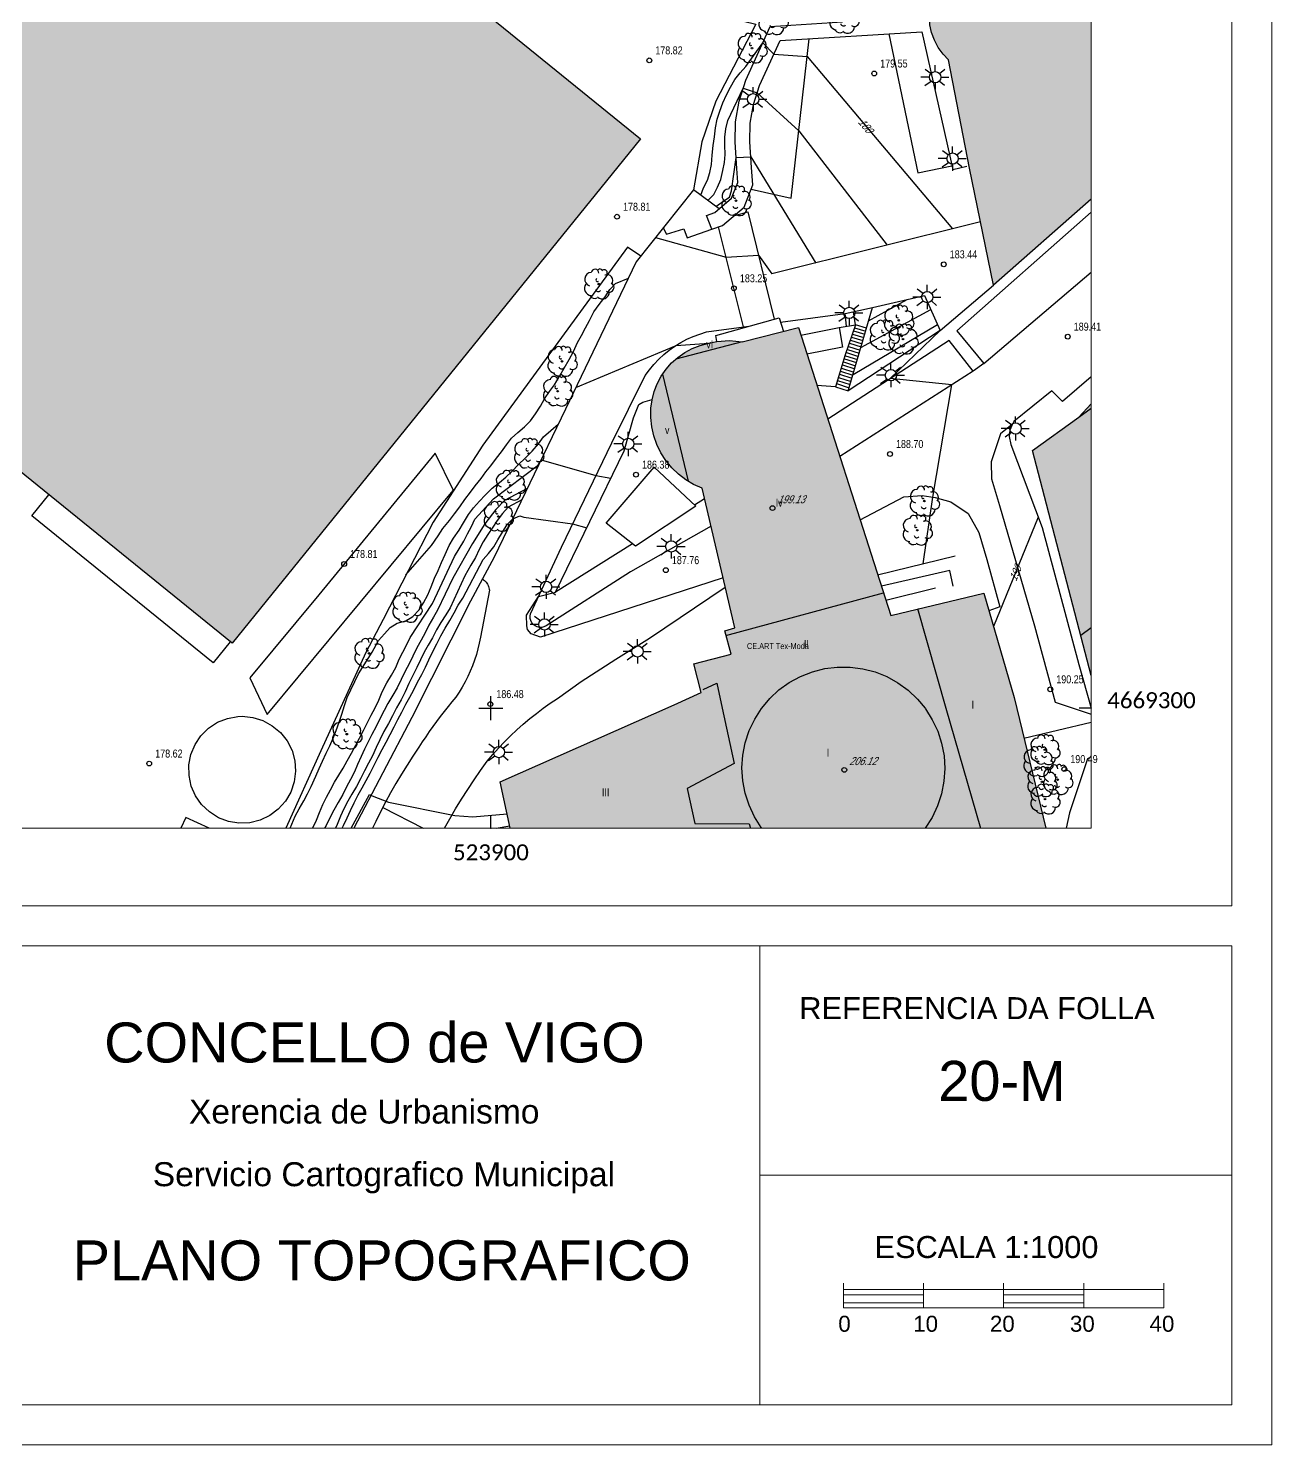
# Model space of a CAD drawing. Header units: metres. Extents: x 523239 to 523998, y 4669208 to 4669802.
# Drawn here: x 523842.2 to 523997.5, y 4669208 to 4669384.9 of the extents above; entities that cross this region are included whole.
import ezdxf
from ezdxf.enums import TextEntityAlignment as Align

# ---------------------------------------------------------------- set-up
doc = ezdxf.new("R2010")
doc.units = ezdxf.units.M
doc.header["$MEASUREMENT"] = 0
doc.header["$PDSIZE"] = -1
for name, color, linetype in [('031006 Cota terreno', 9, 'Continuous'), ('031007 Cota edificio', 7, 'Continuous'), ('032011 Curva cada 1 m', 40, 'Continuous'), ('032015 Curva cada 5 m', 34, 'Continuous'), ('033006 Texto cota terreno', 9, 'Continuous'), ('033007 Texto cota edificio', 9, 'Continuous'), ('033015 Texto curva maestra', 42, 'Continuous'), ('052004 Porche Tejavana', 7, 'Continuous'), ('052006 Division alturas', 9, 'Continuous'), ('052016 Cobertizo', 7, 'Continuous'), ('052027 Edificacion por pie_alero', 2, 'Continuous'), ('052028 Edificacion pie nuevo', 2, 'Continuous'), ('053006 Texto altura edificio', 7, 'Continuous'), ('053009 Texto altura edificio predominante', 7, 'Continuous'), ('053010 Texto edificio singular', 7, 'Continuous'), ('072004 Bordillo Acera', 1, 'Continuous'), ('072006 Muro contencion', 6, 'Continuous'), ('072013 Escaleras', 1, 'Continuous'), ('082001 Valla Alambrada', 7, 'ALAMBRADA'), ('082002 Muro Tapia', 6, 'Continuous'), ('101001 Arbol', 3, 'Continuous'), ('112006 Deposito', 7, 'Continuous'), ('141002 Farola pie', 7, 'Continuous'), ('192006 Paso cebra', 9, 'Continuous'), ('192009 Grandes aparcamientos', 9, 'Continuous'), ('990001 Sombreados', 7, 'Continuous'), ('992007 Cuadricula', 7, 'Continuous'), ('993007 Textos cuadricula', 7, 'Continuous')]:
    doc.layers.add(name, color=color, linetype=linetype)
doc.layers.add('992006 Lineas cajetin', color=7, linetype='Continuous', lineweight=0)
doc.layers.add('993006 Textos cajetin', color=7, linetype='Continuous', lineweight=0)
doc.styles.add('Legend', font='calibri.ttf')
doc.styles.get("Standard").update_dxf_attribs({"font": 'arial.ttf'})
doc.styles.add('Style-Arial', font='arial.ttf')
doc.linetypes.add('ALAMBRADA', pattern='A,3,[131,GEOGRAMA.SHX,S=0.5,R=0,X=0,Y=0],3', length=6)

# ---------------------------------------------------------------- blocks, each defined once
blk = doc.blocks.new('COTAP')
at = {"color": 0}
blk.add_circle((0, 0), 0.3, dxfattribs=at)
blk = doc.blocks.new('ARBOL')
at = {"color": 0}
blk.add_circle((0, 0), 0.0939, dxfattribs=at)
for centre, radius, start, end in [((-0.45, 1.37), 0.48, 359.2878, 173.6078), ((0.16, 1.55), 0.336, 23.1565, 160.4665), ((0.7, 1.41), 0.384, 301.578, 139.328), ((-0.9, 0.61), 0.852, 92.28, 254.58), ((-0.15, 0.51), 0.192, 119.14, 310.56), ((1.05, 0.46), 0.708, 319.8556, 114.7656), ((1.31, -0.4), 0.612, 235.5275, 62.0275), ((-0.89, -0.54), 0.888, 142.64, 266.54), ((-0.48, -1.08), 0.72, 213.78, 295.32), ((-0.06, -0.61), 0.336, 189.64, 323.88), ((0.48, -1), 0.852, 224.67, 0.24)]:
    blk.add_arc(centre, radius, start, end, dxfattribs=at)
blk = doc.blocks.new('FAROLA')
at = {"color": 0}
for p, q in [((-0.71, 0), (-1.79, 0)), ((-1.26, 1.02), (-0.51, 0.49)), ((0, 0.71), (0, 1.51)), ((1.21, 0.98), (0.55, 0.45)), ((0.71, 0), (1.71, 0)), ((-1.3, -1.04), (-0.51, -0.48)), ((0, -0.71), (0, -1.51)), ((1.17, -1.04), (0.51, -0.49))]:
    blk.add_line(p, q, dxfattribs=at)
blk.add_circle((0, 0), 0.71, dxfattribs=at)

msp = doc.modelspace()

# ---------------------------------------------------------------- hatches: boundary and pattern name
at = {"layer": '990001 Sombreados', "true_color": 0xafafaf}
for points in [[(523820.77, 4669450.46), (523918.7, 4669371.15), (523867.66, 4669308.13), (523769.73, 4669387.44), (523773.43, 4669392.01), (523765.85, 4669398.15), (523810, 4669452.65), (523817.57, 4669446.51)], [(523975, 4669363.6), (523962.8, 4669352.87), (523959.81, 4669367.47), (523957.19, 4669380.98), (523956.49, 4669381.72), (523955.89, 4669382.54), (523955.41, 4669383.44), (523955.06, 4669384.4), (523954.85, 4669385.39), (523954.78, 4669386.41), (523954.84, 4669387.43), (523955.05, 4669388.42), (523955.39, 4669389.38), (523955.86, 4669390.28), (523956.46, 4669391.11), (523974.68, 4669404.17), (523975, 4669404.39)], [(523969.34, 4669285), (523902.42, 4669285), (523901.16, 4669290.82), (523922.88, 4669300.42), (523926.25, 4669301.97), (523925.34, 4669305.53), (523930, 4669306.75), (523929.21, 4669309.65), (523930.47, 4669310.05), (523926.39, 4669327.48), (523925.33, 4669327.95), (523924.34, 4669328.54), (523923.42, 4669329.24), (523922.59, 4669330.05), (523921.86, 4669330.94), (523921.23, 4669331.91), (523920.73, 4669332.95), (523920.34, 4669334.05), (523920.09, 4669335.17), (523919.97, 4669336.32), (523919.99, 4669337.48), (523920.13, 4669338.53), (523920.4, 4669339.55), (523920.78, 4669340.53), (523921.28, 4669341.47), (523921.88, 4669342.34), (523922.58, 4669343.13), (523923.37, 4669343.83), (523924.23, 4669344.44), (523925.16, 4669344.94), (523926.15, 4669345.33), (523927.24, 4669345.62), (523928.21, 4669345.83), (523929.81, 4669345.93), (523931.4, 4669345.77), (523938.42, 4669347.56), (523949.95, 4669311.58), (523961.59, 4669314.39), (523965.38, 4669301.33)], [(523975, 4669304.09), (523975, 4669338.04), (523973.45, 4669336.38), (523967.65, 4669332.18)]]:
    msp.add_hatch(color=253, dxfattribs=at).paths.add_polyline_path(points, flags=0)

# ---------------------------------------------------------------- linework, layer by layer
at = {"layer": '032011 Curva cada 1 m'}
for points, elevation in [([(523927.11, 4669363.43), (523927.84, 4669364.19), (523928.32, 4669365.1), (523928.71, 4669366.05), (523928.98, 4669367.17), (523929.2, 4669368.16), (523929.25, 4669369.17), (523929.21, 4669370.32), (523929.22, 4669371.32), (523929.36, 4669372.36), (523929.61, 4669373.41), (523931.52, 4669377.47), (523933.28, 4669376.89), (523938.47, 4669372.14), (523949.5, 4669357.86)], 181), ([(523928.11, 4669362.69), (523929.09, 4669363.37), (523929.79, 4669363.86), (523930.06, 4669364.62), (523930.63, 4669368.8), (523932.48, 4669368.88), (523940.59, 4669355.62)], 182), ([(523920.58, 4669358.81), (523929.39, 4669356.33), (523933.44, 4669356.58), (523935.1, 4669354.25)], 183), ([(523889.39, 4669316.66), (523892.57, 4669320.32), (523893.39, 4669321.55), (523894.01, 4669322.47), (523894.81, 4669323.46), (523895.44, 4669324.29), (523896.13, 4669325.17), (523896.75, 4669326.09), (523897.43, 4669326.99), (523898.05, 4669327.8), (523898.78, 4669328.71), (523899.37, 4669329.52), (523900.01, 4669330.3), (523900.69, 4669331.24), (523901.34, 4669332.04), (523901.94, 4669332.91), (523902.58, 4669333.74), (523903.38, 4669334.44), (523904.19, 4669335.16), (523904.93, 4669335.89), (523905.57, 4669336.76), (523906.18, 4669337.72), (523906.71, 4669338.64), (523907.31, 4669339.55), (523907.94, 4669340.4), (523908.53, 4669341.4), (523909.17, 4669342.47), (523909.76, 4669343.56), (523910.31, 4669344.58), (523910.82, 4669345.68), (523911.33, 4669346.57), (523911.83, 4669347.51), (523912.31, 4669348.45), (523912.87, 4669349.51), (523913.54, 4669350.43), (523914.28, 4669351.39), (523914.87, 4669352.3), (523915.55, 4669353.05), (523917.17, 4669353.72)], 181), ([(523947.19, 4669348.38), (523951.99, 4669351.05)], 186), ([(523946.22, 4669345.05), (523954.96, 4669349.8)], 187), ([(523945.25, 4669341.7), (523955.79, 4669347.94)], 188), ([(523953.99, 4669318.05), (523955.22, 4669326.37), (523957.57, 4669340.39), (523949.88, 4669341.18), (523956.13, 4669347.18)], 189), ([(523910.62, 4669340.08), (523923.13, 4669345.32), (523927.24, 4669345.62)], 184), ([(523874.91, 4669285), (523875.12, 4669285.52), (523875.56, 4669286.51), (523876.06, 4669287.44), (523876.62, 4669288.42), (523877.09, 4669289.31), (523877.56, 4669290.23), (523878.12, 4669291.52), (523878.55, 4669292.46), (523878.95, 4669293.4), (523879.41, 4669294.38), (523879.86, 4669295.31), (523880.29, 4669296.28), (523880.65, 4669297.24), (523881.05, 4669298.26), (523881.38, 4669299.24), (523881.71, 4669300.35), (523882.04, 4669301.34), (523883.45, 4669304.28), (523885.18, 4669307.02), (523885.95, 4669308.46), (523886.7, 4669309.31), (523887.43, 4669310.1), (523888.3, 4669310.64), (523889.36, 4669310.94), (523890.26, 4669311.45), (523891.02, 4669312.31), (523891.59, 4669313.17), (523892.11, 4669314.16), (523892.55, 4669315.18), (523892.95, 4669316.25), (523893.41, 4669317.19), (523893.83, 4669318.19), (523894.28, 4669319.21), (523894.8, 4669320.33), (523895.33, 4669321.25), (523896.04, 4669322.23), (523896.58, 4669323.18), (523897.21, 4669324.21), (523897.82, 4669325.02), (523898.57, 4669325.88), (523899.28, 4669326.63), (523900.14, 4669327.49), (523901.06, 4669328.22), (523901.85, 4669328.87), (523902.62, 4669329.59), (523903.43, 4669330.43), (523904.29, 4669331.24), (523905.15, 4669332.11), (523905.95, 4669333.05), (523906.57, 4669333.89), (523908.41, 4669335.47)], 182), ([(523877.73, 4669285), (523877.77, 4669285.07), (523878.19, 4669286), (523878.6, 4669286.96), (523879.02, 4669287.97), (523879.45, 4669288.88), (523879.96, 4669289.79), (523880.46, 4669290.75), (523880.99, 4669291.66), (523881.53, 4669292.5), (523882.04, 4669293.43), (523882.59, 4669294.37), (523883.13, 4669295.37), (523883.59, 4669296.28), (523884.09, 4669297.23), (523884.53, 4669298.13), (523885.03, 4669299.14), (523885.54, 4669300.06), (523885.98, 4669301.01), (523886.41, 4669302.05), (523886.98, 4669303.16), (523887.58, 4669304.13), (523888.1, 4669305.07), (523888.55, 4669306.11), (523888.99, 4669307.01), (523889.44, 4669307.9), (523889.93, 4669308.83), (523892.72, 4669313.08), (523895.47, 4669318.95), (523896.63, 4669320.88), (523897.07, 4669321.8), (523897.56, 4669322.72), (523898.01, 4669323.63), (523900.31, 4669326.17), (523905.96, 4669330.39)], 183), ([(523904.54, 4669327.45), (523901.7, 4669325.95), (523900.63, 4669324.81), (523899.25, 4669323.02), (523897.72, 4669320.59), (523895.26, 4669316.26), (523893.31, 4669312.24), (523892.82, 4669311.37), (523892.26, 4669310.39), (523891.79, 4669309.44), (523891.28, 4669308.49), (523890.74, 4669307.55), (523890.24, 4669306.52), (523889.78, 4669305.54), (523889.3, 4669304.65), (523888.8, 4669303.58), (523888.29, 4669302.56), (523887.73, 4669301.63), (523887.13, 4669300.61), (523886.66, 4669299.72), (523886.18, 4669298.76), (523885.67, 4669297.71), (523885.14, 4669296.73), (523884.66, 4669295.81), (523884.21, 4669294.87), (523883.78, 4669293.97), (523883.35, 4669292.97), (523882.96, 4669292.05), (523882.45, 4669291.1), (523881.95, 4669290.17), (523881.48, 4669289.24), (523880.93, 4669288.23), (523880.37, 4669287.25), (523879.87, 4669286.29), (523879.4, 4669285.34), (523879.22, 4669285)], 184), ([(523881.4, 4669285), (523881.59, 4669285.37), (523882.03, 4669286.31), (523882.47, 4669287.24), (523882.91, 4669288.17), (523883.4, 4669289.18), (523883.91, 4669290.06), (523884.41, 4669290.96), (523884.91, 4669291.91), (523885.39, 4669292.82), (523885.92, 4669293.88), (523886.4, 4669294.84), (523886.9, 4669295.76), (523887.42, 4669296.7), (523887.9, 4669297.67), (523888.38, 4669298.58), (523888.85, 4669299.51), (523889.37, 4669300.5), (523889.88, 4669301.4), (523890.36, 4669302.29), (523890.84, 4669303.24), (523891.35, 4669304.2), (523891.81, 4669305.13), (523892.24, 4669306.06), (523892.75, 4669307.08), (523893.23, 4669308.06), (523893.75, 4669309.05), (523894.3, 4669310.01), (523894.87, 4669310.97), (523895.4, 4669311.92), (523895.9, 4669312.86), (523896.51, 4669313.74), (523899.05, 4669318.57), (523899.71, 4669319.33), (523900.37, 4669320.16), (523900.88, 4669321.04), (523901.44, 4669322.01), (523902.02, 4669322.94), (523902.74, 4669323.68), (523903.6, 4669324.04), (523904.1, 4669323.88), (523910.2, 4669323.04), (523911.97, 4669322.53)], 186), ([(523929.01, 4669316.3), (523906.2, 4669308.87), (523905.02, 4669309.3), (523904.57, 4669309.82), (523904.48, 4669310.29), (523904.46, 4669311.61), (523905.95, 4669313.95), (523908.06, 4669314.49)], 187), ([(523882.55, 4669285), (523884.84, 4669289.22), (523885.17, 4669289.07), (523887.19, 4669288.27), (523895.48, 4669286.6), (523897.76, 4669286.43), (523902.03, 4669286.83)], 187)]:
    msp.add_lwpolyline(points, dxfattribs=dict(at, elevation=elevation))
at = {"layer": '032015 Curva cada 5 m'}
for points, elevation in [([(523926.21, 4669364.09), (523926.56, 4669365.03), (523927.04, 4669365.95), (523927.34, 4669366.94), (523927.54, 4669367.93), (523927.63, 4669369.09), (523927.76, 4669370.29), (523927.93, 4669371.39), (523928.04, 4669372.5), (523928.26, 4669373.57), (523928.59, 4669374.59), (523928.99, 4669375.61), (523929.43, 4669376.63), (523929.93, 4669377.59), (523930.49, 4669378.55), (523931.16, 4669379.36), (523931.86, 4669380.16), (523933.96, 4669383.13), (523935.34, 4669381.69), (523939.51, 4669381.41), (523957.68, 4669359.9)], 180), ([(523906.27, 4669331.03), (523913.11, 4669329.07), (523914.99, 4669328.74)], 185), ([(523903.87, 4669326.05), (523902.17, 4669325.11), (523901.43, 4669324.33), (523900.78, 4669323.47), (523900.23, 4669322.63), (523899.62, 4669321.72), (523899.05, 4669320.79), (523898.55, 4669319.85), (523898.06, 4669318.82), (523897.49, 4669317.86), (523896.76, 4669316.55), (523894.89, 4669312.56), (523894.36, 4669311.67), (523893.76, 4669310.73), (523893.22, 4669309.78), (523892.69, 4669308.8), (523892.18, 4669307.9), (523891.65, 4669306.99), (523891.19, 4669306.06), (523890.75, 4669305.1), (523890.26, 4669304.1), (523889.76, 4669303.11), (523889.28, 4669302.06), (523888.77, 4669301.07), (523888.22, 4669300.07), (523887.72, 4669299.04), (523887.2, 4669298.09), (523886.62, 4669297.11), (523886.11, 4669296.07), (523885.67, 4669295.1), (523885.19, 4669294.07), (523884.71, 4669293.14), (523884.2, 4669292.19), (523883.69, 4669291.18), (523883.2, 4669290.24), (523882.64, 4669289.26), (523882.11, 4669288.38), (523881.62, 4669287.43), (523881.22, 4669286.5), (523880.79, 4669285.48), (523880.57, 4669285)], 185), ([(523968.38, 4669323.86), (523962.8, 4669310.2)], 190)]:
    msp.add_lwpolyline(points, dxfattribs=dict(at, elevation=elevation))
at = {"layer": '052004 Porche Tejavana', "flags": 128}
for points in [[(523925.59, 4669325.24), (523918.06, 4669320.24), (523914.39, 4669323.11), (523920.41, 4669330.1), (523925.59, 4669325.24)], [(523867.43, 4669308.31), (523865.3, 4669305.68), (523842.64, 4669324.04), (523844.77, 4669326.67)]]:
    msp.add_lwpolyline(points, dxfattribs=at)
at = {"layer": '052006 Division alturas', "flags": 128}
for points in [[(523931.4, 4669345.77), (523923.12, 4669343.6)], [(523921.45, 4669341.72), (523924.66, 4669328.35)], [(523973.45, 4669336.38), (523975, 4669337.5)], [(523929.36, 4669309.09), (523949.04, 4669314.43)], [(523953.28, 4669312.44), (523956.85, 4669300)], [(523975, 4669310.04), (523973.69, 4669309.09)], [(523933.83, 4669300), (523934.83, 4669301.2), (523935.99, 4669302.29), (523937.28, 4669303.22), (523938.68, 4669303.98), (523940.16, 4669304.56), (523941.7, 4669304.95), (523943.28, 4669305.15), (523944.87, 4669305.14), (523946.45, 4669304.94), (523947.99, 4669304.54), (523949.46, 4669303.95), (523950.85, 4669303.18), (523952.14, 4669302.24), (523953.29, 4669301.15), (523954.24, 4669300)], [(523926.52, 4669302.35), (523928.21, 4669303.13), (523928.89, 4669300)], [(523928.89, 4669300), (523930.4, 4669293.09), (523924.53, 4669289.96), (523925.47, 4669285.59), (523932.27, 4669285.55), (523932.43, 4669285)], [(523933.84, 4669285), (523933.77, 4669285.09), (523932.92, 4669286.43), (523932.25, 4669287.88), (523931.76, 4669289.39), (523931.47, 4669290.95), (523931.37, 4669292.54), (523931.48, 4669294.13), (523931.78, 4669295.69), (523932.27, 4669297.2), (523932.96, 4669298.64), (523933.81, 4669299.98), (523933.83, 4669300)], [(523954.24, 4669300), (523954.31, 4669299.92), (523955.15, 4669298.57), (523955.83, 4669297.13), (523956.31, 4669295.62), (523956.61, 4669294.05), (523956.7, 4669292.47), (523956.6, 4669290.88), (523956.3, 4669289.32), (523955.8, 4669287.81), (523955.12, 4669286.37), (523954.26, 4669285.03), (523954.24, 4669285)], [(523956.85, 4669300), (523961.17, 4669285)]]:
    msp.add_lwpolyline(points, dxfattribs=at)
at = {"layer": '052016 Cobertizo', "flags": 128}
for points in [[(523938.73, 4669346.61), (523943.52, 4669347.56), (523943.91, 4669345.11), (523939.49, 4669344.23)], [(523864.78, 4669285), (523861.89, 4669286.35), (523861.26, 4669285)]]:
    msp.add_lwpolyline(points, dxfattribs=at)
at = {"layer": '052027 Edificacion por pie_alero', "flags": 128}
msp.add_lwpolyline([(523820.77, 4669450.46), (523918.7, 4669371.15), (523867.66, 4669308.13), (523769.73, 4669387.44), (523773.43, 4669392.01), (523765.85, 4669398.15), (523810, 4669452.65), (523817.57, 4669446.51), (523820.77, 4669450.46)], dxfattribs=at)
at = {"layer": '052028 Edificacion pie nuevo', "flags": 128}
for points in [[(523975, 4669363.6), (523962.8, 4669352.87), (523959.81, 4669367.47), (523957.19, 4669380.98), (523956.49, 4669381.72), (523955.89, 4669382.54), (523955.41, 4669383.44), (523955.06, 4669384.4), (523954.85, 4669385.39), (523954.78, 4669386.41), (523954.84, 4669387.43), (523955.05, 4669388.42), (523955.39, 4669389.38), (523955.86, 4669390.28), (523956.46, 4669391.11), (523974.68, 4669404.17)], [(523902.42, 4669285), (523901.16, 4669290.82), (523922.88, 4669300.42), (523926.25, 4669301.97), (523925.34, 4669305.53), (523930, 4669306.75), (523929.21, 4669309.65), (523930.47, 4669310.05), (523926.39, 4669327.48), (523925.33, 4669327.95), (523924.34, 4669328.54), (523923.42, 4669329.24), (523922.59, 4669330.05), (523921.86, 4669330.94), (523921.23, 4669331.91), (523920.73, 4669332.95), (523920.34, 4669334.05), (523920.09, 4669335.17), (523919.97, 4669336.32), (523919.99, 4669337.48), (523920.13, 4669338.53), (523920.4, 4669339.55), (523920.78, 4669340.53), (523921.28, 4669341.47), (523921.88, 4669342.34), (523922.58, 4669343.13), (523923.37, 4669343.83), (523924.23, 4669344.44), (523925.16, 4669344.94), (523926.15, 4669345.33), (523927.24, 4669345.62), (523928.21, 4669345.83), (523929.81, 4669345.93), (523931.4, 4669345.77), (523938.42, 4669347.56), (523949.95, 4669311.58), (523961.59, 4669314.39), (523965.38, 4669301.33), (523969.34, 4669285)], [(523975, 4669304.09), (523967.65, 4669332.18), (523973.45, 4669336.38), (523975, 4669338.04)]]:
    msp.add_lwpolyline(points, dxfattribs=at)
at = {"layer": '072004 Bordillo Acera', "flags": 128}
for points in [[(523927.61, 4669359.84), (523926.95, 4669361.57), (523927.99, 4669361.94), (523930.07, 4669363.71), (523930.84, 4669365.69), (523930.72, 4669367.43), (523930.51, 4669370.71), (523930.55, 4669373.25), (523931, 4669375.85), (523931.84, 4669378.47), (523934.9, 4669385.18), (523943.94, 4669385.75)], [(523927.61, 4669359.84), (523928.93, 4669360.31), (523931.63, 4669362.6), (523932.71, 4669365.4), (523932.57, 4669367.55), (523932.36, 4669370.75), (523932.4, 4669373.08), (523932.8, 4669375.41), (523933.57, 4669377.8), (523936.12, 4669383.4), (523953.83, 4669384.5), (523957.71, 4669367.29), (523959.48, 4669367.72)], [(523975, 4669361.96), (523958.23, 4669347.14), (523961.57, 4669343.07), (523960.25, 4669342.1), (523957.25, 4669345.94), (523942.08, 4669336.13)], [(523921.52, 4669360), (523921.94, 4669359.23), (523924.11, 4669359.88), (523924.54, 4669358.75), (523927.61, 4669359.84)], [(523936.19, 4669348.24), (523944.25, 4669349.3)], [(523927.5, 4669322.73), (523917.43, 4669317.03), (523906.89, 4669310.3), (523906.63, 4669310.17), (523906.35, 4669310.1), (523906.06, 4669310.1), (523905.78, 4669310.16), (523905.51, 4669310.28), (523905.28, 4669310.46), (523905.1, 4669310.69), (523904.97, 4669310.95), (523904.9, 4669311.23), (523904.9, 4669311.52), (523904.96, 4669311.81), (523908.8, 4669320.14), (523915.09, 4669333.17), (523919.29, 4669341.58), (523919.8, 4669342.28), (523920.36, 4669342.95), (523920.96, 4669343.59), (523921.59, 4669344.18), (523922.27, 4669344.73), (523922.98, 4669345.23), (523923.72, 4669345.69), (523924.48, 4669346.09), (523925.28, 4669346.45), (523926.09, 4669346.75), (523926.92, 4669347.01), (523932.24, 4669347.72)], [(523975, 4669341.41), (523971.41, 4669338.3), (523970.08, 4669339.66), (523965.35, 4669335.81), (523965.07, 4669335.32), (523964.85, 4669334.74), (523964.74, 4669333.96), (523964.96, 4669332.94), (523968.86, 4669322.59), (523973.47, 4669305.45), (523975, 4669300.02)], [(523946.12, 4669323.54), (523951.58, 4669326.4), (523953.86, 4669326.59), (523955.49, 4669326.32), (523957.45, 4669325.79), (523959.61, 4669324.31), (523960.96, 4669321.96), (523961.97, 4669318.6), (523963.57, 4669312.65), (523962.23, 4669312.18)], [(523898.94, 4669316.15), (523899.07, 4669316.06), (523899.19, 4669315.96), (523899.31, 4669315.85), (523899.41, 4669315.74), (523899.5, 4669315.61), (523899.59, 4669315.48), (523899.66, 4669315.34), (523899.71, 4669315.19), (523899.76, 4669315.04), (523899.79, 4669314.89), (523899.81, 4669314.73), (523898.7, 4669308.86), (523898.55, 4669308.13), (523898.38, 4669307.42), (523898.18, 4669306.7), (523897.95, 4669306), (523897.7, 4669305.31), (523897.42, 4669304.62), (523897.11, 4669303.95), (523896.78, 4669303.29), (523896.42, 4669302.65), (523896.04, 4669302.01), (523895.63, 4669301.4), (523895.13, 4669300.8), (523894.64, 4669300.2), (523894.15, 4669299.59), (523893.67, 4669298.97), (523893.21, 4669298.35), (523892.75, 4669297.72), (523892.29, 4669297.08), (523891.85, 4669296.44), (523891.42, 4669295.79), (523890.99, 4669295.14), (523890.25, 4669294.02), (523889.52, 4669292.89), (523888.82, 4669291.75), (523888.13, 4669290.59), (523887.47, 4669289.43), (523886.83, 4669288.25), (523886.21, 4669287.05), (523885.61, 4669285.85), (523885.21, 4669285)], [(523894.21, 4669285), (523894.87, 4669286.2), (523895.59, 4669287.43), (523896.34, 4669288.65), (523897.11, 4669289.86), (523897.9, 4669291.05), (523898.71, 4669292.23), (523899.55, 4669293.38), (523900.24, 4669294.21), (523900.95, 4669295.01), (523901.69, 4669295.79), (523902.45, 4669296.55), (523903.22, 4669297.29), (523904.03, 4669298), (523904.85, 4669298.7), (523905.68, 4669299.36), (523906.54, 4669300.01), (523907.42, 4669300.63), (523908.31, 4669301.22), (523911.28, 4669303.35), (523915.6, 4669306.15), (523919.8, 4669308.76), (523929.28, 4669315.11)]]:
    msp.add_lwpolyline(points, dxfattribs=at)
at = {"layer": '072006 Muro contencion', "flags": 128}
msp.add_lwpolyline([(523918.72, 4669356.49), (523917.07, 4669357.59), (523898.97, 4669332.88), (523892.77, 4669323.24), (523886.52, 4669311.08), (523884.38, 4669306.96), (523878.73, 4669294.7), (523874.36, 4669285)], dxfattribs=at)
at = {"layer": '072013 Escaleras', "flags": 128}
for points in [[(523928.21, 4669345.83), (523928.11, 4669346.57), (523936.03, 4669348.77), (523936.55, 4669347.08)], [(523944.41, 4669347.71), (523944.25, 4669349.3)], [(523946.94, 4669347.49), (523945.54, 4669347.91), (523945.31, 4669349.54)], [(523945.17, 4669346.75), (523946.6, 4669346.31)], [(523945.29, 4669347.14), (523946.71, 4669346.71)], [(523945.42, 4669347.52), (523946.83, 4669347.1)], [(523944.55, 4669344.81), (523946.02, 4669344.35)], [(523944.67, 4669345.2), (523946.14, 4669344.75)], [(523944.8, 4669345.59), (523946.25, 4669345.14)], [(523944.92, 4669345.98), (523946.37, 4669345.53)], [(523945.04, 4669346.36), (523946.48, 4669345.92)], [(523944.25, 4669344.15), (523943.06, 4669340.17), (523944.65, 4669339.65)], [(523944.05, 4669343.27), (523945.57, 4669342.79)], [(523944.18, 4669343.65), (523945.68, 4669343.18)], [(523944.3, 4669344.04), (523945.8, 4669343.57)], [(523944.42, 4669344.43), (523945.91, 4669343.96)], [(523943.43, 4669341.33), (523944.99, 4669340.83)], [(523943.56, 4669341.72), (523945.11, 4669341.22)], [(523943.68, 4669342.11), (523945.22, 4669341.61)], [(523943.8, 4669342.49), (523945.34, 4669342)], [(523943.93, 4669342.88), (523945.45, 4669342.39)], [(523943.18, 4669340.56), (523944.76, 4669340.04)], [(523943.31, 4669340.94), (523944.88, 4669340.43)], [(523900.65, 4669285), (523902.35, 4669285.32)]]:
    msp.add_lwpolyline(points, dxfattribs=at)
at = {"layer": '082001 Valla Alambrada', "flags": 128}
msp.add_lwpolyline([(523870.06, 4669426.5), (523874.75, 4669419.37), (523878.97, 4669414.51), (523885.06, 4669409.15), (523890.48, 4669404.55), (523896.97, 4669400.11), (523903.54, 4669396.05), (523909.57, 4669392.6), (523915.16, 4669390.07), (523922.3, 4669388.09), (523933.08, 4669385.46), (523928.09, 4669375.82), (523926.36, 4669370.75), (523925.31, 4669364.75), (523918.15, 4669355.77), (523909.32, 4669337.36), (523900.41, 4669318.87), (523898.94, 4669316.15), (523897.44, 4669313.37), (523890.1, 4669298.83), (523882.88, 4669285)], dxfattribs=at)
at = {"layer": '082002 Muro Tapia', "flags": 128}
for points in [[(523928.52, 4669362.39), (523925.31, 4669364.75)], [(523961.18, 4669360.78), (523935.1, 4669354.25)], [(523956.13, 4669347.18), (523962.8, 4669352.87)], [(523944.25, 4669349.3), (523947.69, 4669350.08)], [(523956.13, 4669347.18), (523944.65, 4669339.65), (523947.69, 4669350.08)], [(523947.69, 4669350.08), (523954.18, 4669351.54), (523956.13, 4669347.18)], [(523943.52, 4669347.56), (523945.54, 4669347.91), (523944.25, 4669344.15)], [(523943.06, 4669340.17), (523940.74, 4669340.32)], [(523917.69, 4669320.53), (523908.06, 4669314.49), (523916.65, 4669332.14), (523917.81, 4669336.27), (523918.49, 4669337.94), (523918.99, 4669338.22), (523920.14, 4669338.56)], [(523926.7, 4669326.17), (523925.45, 4669325.38)], [(523948.32, 4669316.67), (523958.01, 4669319.03)], [(523957.76, 4669315.25), (523957.34, 4669317.19), (523948.78, 4669315.23)], [(523949.34, 4669313.49), (523955.56, 4669315.04)], [(523966.6, 4669296.28), (523975, 4669298.24)], [(523975, 4669293.94), (523974.55, 4669293.67), (523972.27, 4669286.94), (523971.87, 4669285)]]:
    msp.add_lwpolyline(points, dxfattribs=at)
at = {"layer": '112006 Deposito', "flags": 128}
msp.add_lwpolyline([(523868.92, 4669298.99), (523870.25, 4669298.86), (523871.52, 4669298.46), (523872.69, 4669297.82), (523873.71, 4669296.97), (523874.54, 4669295.92), (523875.15, 4669294.73), (523875.5, 4669293.45), (523875.6, 4669292.12), (523875.42, 4669290.79), (523874.99, 4669289.53), (523874.32, 4669288.38), (523873.43, 4669287.39), (523872.36, 4669286.59), (523871.15, 4669286.02), (523869.86, 4669285.7), (523868.52, 4669285.65), (523867.21, 4669285.86), (523865.96, 4669286.33), (523864.83, 4669287.04), (523863.86, 4669287.96), (523863.1, 4669289.05), (523862.56, 4669290.27), (523862.29, 4669291.58), (523862.27, 4669292.91), (523862.52, 4669294.22), (523863.03, 4669295.46), (523863.77, 4669296.56), (523864.72, 4669297.5), (523865.83, 4669298.24), (523867.07, 4669298.73), (523868.39, 4669298.97), (523868.92, 4669298.99)], dxfattribs=at)
at = {"layer": '192006 Paso cebra', "flags": 128}
for points in [[(523930.34, 4669361.51), (523932.12, 4669362.03), (523935.39, 4669348.59)], [(523931.57, 4669347.63), (523928.44, 4669360.14)], [(523886.48, 4669287.58), (523891.52, 4669285)]]:
    msp.add_lwpolyline(points, dxfattribs=at)
at = {"layer": '192009 Grandes aparcamientos', "flags": 128}
for points in [[(523949.7, 4669384.24), (523953.32, 4669366.89), (523957.6, 4669367.77)], [(523932.5, 4669364.85), (523937.53, 4669363.71), (523939.76, 4669383.63)], [(523961.57, 4669343.07), (523975, 4669354.49)], [(523960.25, 4669342.1), (523943.58, 4669331.45)], [(523965.17, 4669335.5), (523963.66, 4669334.28), (523962.5, 4669330.78), (523962.55, 4669328.67), (523963.55, 4669325.33), (523967.9, 4669310.29), (523970.48, 4669300.75), (523975, 4669299.28)], [(523895.31, 4669327.18), (523893.02, 4669331.87), (523878.49, 4669314.16), (523869.9, 4669303.81), (523872.06, 4669299.2), (523895.3, 4669327.2)]]:
    msp.add_lwpolyline(points, dxfattribs=at)
at = {"layer": '992006 Lineas cajetin'}
for p, q in [((523933.6, 4669270.32), (523933.6, 4669213)), ((523933.6, 4669241.66), (523992.55, 4669241.66)), ((523944.06, 4669227.38), (523944.06, 4669228.18)), ((523954.06, 4669227.38), (523954.06, 4669228.18)), ((523964.06, 4669227.38), (523964.06, 4669228.18)), ((523974.06, 4669227.38), (523974.06, 4669228.18)), ((523984.06, 4669227.38), (523984.06, 4669228.18)), ((523984.06, 4669227.38), (523944.06, 4669227.38)), ((523944.06, 4669225.08), (523944.06, 4669227.38)), ((523954.06, 4669225.08), (523954.06, 4669227.38)), ((523964.06, 4669225.08), (523964.06, 4669227.38)), ((523974.06, 4669225.08), (523974.06, 4669227.38)), ((523984.06, 4669225.08), (523984.06, 4669227.38)), ((523984.06, 4669225.08), (523984.06, 4669227.38)), ((523944.06, 4669225.08), (523984.06, 4669225.08))]:
    msp.add_line(p, q, dxfattribs=at)
for points in [[(523238.55, 4669802), (523997.55, 4669802), (523997.55, 4669208), (523238.55, 4669208)], [(523257.54, 4669797), (523992.55, 4669797), (523992.55, 4669275.32), (523257.54, 4669275.32)], [(523257.55, 4669270.32), (523992.55, 4669270.32), (523992.55, 4669213), (523257.55, 4669213)], [(523944.06, 4669226.73), (523954.06, 4669226.73), (523954.06, 4669225.73), (523944.06, 4669225.73)], [(523964.06, 4669226.73), (523974.06, 4669226.73), (523974.06, 4669225.73), (523964.06, 4669225.73)]]:
    msp.add_lwpolyline(points, close=True, dxfattribs=at)
for points in [[(523975, 4669785), (523975, 4669285)], [(523975, 4669285), (523275, 4669285)]]:
    msp.add_lwpolyline(points, dxfattribs=at)
at = {"layer": '992007 Cuadricula'}
for points in [[(523900, 4669298.5), (523900, 4669301.5)], [(523898.5, 4669300), (523901.5, 4669300)], [(523975, 4669300), (523973.5, 4669300)], [(523900, 4669285), (523900, 4669286.5)]]:
    msp.add_lwpolyline(points, dxfattribs=at)
at = {"layer": '993007 Textos cuadricula'}
msp.add_point((523900, 4669285), dxfattribs=at)

# ---------------------------------------------------------------- block references
at = {"layer": '031006 Cota terreno'}
for p in [(523919.79, 4669380.93, 178.82), (523947.89, 4669379.29, 179.55), (523915.76, 4669361.4, 178.81), (523956.58, 4669355.45, 183.44), (523930.36, 4669352.46, 183.25), (523972.07, 4669346.42, 189.41), (523949.86, 4669331.76, 188.7), (523918.13, 4669329.18, 186.38), (523881.66, 4669318.02, 178.81), (523921.86, 4669317.25, 187.76), (523969.89, 4669302.36, 190.24), (523899.93, 4669300.52, 186.47), (523857.31, 4669293.09, 178.62), (523971.64, 4669292.4, 190.48)]:
    msp.add_blockref('COTAP', p, dxfattribs=at)
at = {"layer": '031007 Cota edificio'}
for p in [(523935.18, 4669325, 199.13), (523944.15, 4669292.3, 206.12)]:
    msp.add_blockref('COTAP', p, dxfattribs=at)
at = {"layer": '101001 Arbol'}
for p in [(523935.26, 4669386), (523944.1, 4669386.18), (523932.63, 4669382.46), (523930.62, 4669363.4), (523913.46, 4669352.99), (523950.96, 4669348.46), (523949.14, 4669346.61), (523951.49, 4669346.11), (523908.89, 4669343.33), (523908.33, 4669339.6), (523904.72, 4669331.82), (523902.42, 4669327.86), (523954.16, 4669325.88), (523900.92, 4669323.96), (523953.27, 4669322.24), (523889.51, 4669312.59), (523884.76, 4669306.85), (523882, 4669296.76), (523968.36, 4669293.34), (523969.21, 4669294.81), (523968.84, 4669290.81), (523970.81, 4669291.08), (523969.22, 4669288.65)]:
    msp.add_blockref('ARBOL', p, dxfattribs=at)
at = {"layer": '141002 Farola pie', "rotation": 359.99}
for p in [(523955.51, 4669378.82), (523932.77, 4669376.07), (523957.68, 4669368.66), (523954.52, 4669351.37), (523944.77, 4669349.38), (523949.98, 4669341.6), (523917.16, 4669333.02), (523922.54, 4669320.22), (523906.89, 4669315.16), (523906.69, 4669310.47)]:
    msp.add_blockref('FAROLA', p, dxfattribs=at)
at = {"layer": '141002 Farola pie'}
for p in [(523965.55, 4669334.95), (523918.31, 4669307.1), (523901, 4669294.53)]:
    msp.add_blockref('FAROLA', p, dxfattribs=at)

# ---------------------------------------------------------------- texts
at = {"layer": '033006 Texto cota terreno', "width": 0.8}
for s, p in [('178.82', (523920.54, 4669381.68, 178.82)), ('179.55', (523948.64, 4669380.04, 179.55)), ('178.81', (523916.51, 4669362.15, 178.81)), ('183.44', (523957.33, 4669356.2, 183.44)), ('183.25', (523931.11, 4669353.21, 183.25)), ('189.41', (523972.82, 4669347.17, 189.41)), ('188.70', (523950.61, 4669332.51, 188.7)), ('186.38', (523918.88, 4669329.93, 186.38)), ('178.81', (523882.41, 4669318.77, 178.81)), ('187.76', (523922.61, 4669318, 187.76)), ('190.25', (523970.64, 4669303.11, 190.24)), ('186.48', (523900.68, 4669301.27, 186.47)), ('178.62', (523858.06, 4669293.84, 178.62)), ('190.49', (523972.39, 4669293.15, 190.48))]:
    msp.add_text(s, height=1, dxfattribs=at).set_placement(p)
at = {"layer": '033007 Texto cota edificio', "oblique": 25, "width": 0.8}
for s, p in [('199.13', (523935.78, 4669325.6, 199.13)), ('206.12', (523944.75, 4669292.9, 206.12))]:
    msp.add_text(s, height=1, dxfattribs=at).set_placement(p)
at = {"layer": '033015 Texto curva maestra', "oblique": 25, "width": 0.8}
for s, rotation, p in [('180', 310.18, (523946.79, 4669372.79, 180)), ('190', 67.78, (523965.51, 4669316.83, 190))]:
    msp.add_text(s, height=1, rotation=rotation, dxfattribs=at).set_placement(p, align=Align.MIDDLE_CENTER)
at = {"layer": '053006 Texto altura edificio', "width": 0.8}
for s, p in [('vI', (523926.91, 4669344.98)), ('v', (523921.75, 4669334.26)), ('Iv', (523935.58, 4669325.17)), ('II', (523939.1, 4669307.53)), ('I', (523960.05, 4669299.95)), ('III', (523913.88, 4669289.01))]:
    msp.add_text(s, height=1, dxfattribs=at).set_placement(p)
at = {"layer": '053009 Texto altura edificio predominante', "width": 0.8}
msp.add_text('I', height=1, rotation=359.99, dxfattribs=at).set_placement((523941.97, 4669293.95))
at = {"layer": '053010 Texto edificio singular', "width": 0.8}
msp.add_text('CE.ART Tex-Moda', height=0.75, dxfattribs=at).set_placement((523931.99, 4669307.39))
at = {"layer": '993006 Textos cajetin', "style": 'Style-Arial'}
msp.add_text('20-M', height=5, dxfattribs=at).set_placement((523963.85, 4669250.95), align=Align.CENTER)
at = {"layer": '993006 Textos cajetin', "line_spacing_factor": 1.1, "style": 'Style-Arial'}
for s, insert, char_height, attachment_point in [('REFERENCIA DA FOLLA', (523938.53, 4669261.12), 2.75, 7), ('CONCELLO de VIGO', (523885.45, 4669258.21), 5, 5), ('Xerencia de Urbanismo', (523884.17, 4669249.6), 3, 5), ('Servicio Cartografico Municipal', (523886.63, 4669241.34), 3, 5), ('PLANO TOPOGRAFICO', (523886.36, 4669230.99), 5, 5), ('ESCALA 1:1000', (523947.93, 4669231.28), 2.75, 7), ('0', (523943.4, 4669222.08), 2, 7), ('10', (523952.76, 4669222.08), 1.998, 7), ('20', (523962.34, 4669222.08), 1.998, 7), ('30', (523972.34, 4669222.08), 1.998, 7), ('40', (523982.29, 4669222.08), 1.998, 7)]:
    msp.add_mtext(s, dxfattribs=dict(at, insert=insert, char_height=char_height, attachment_point=attachment_point))
at = {"layer": '993007 Textos cuadricula', "style": 'Legend'}
msp.add_text('4669300', height=2, dxfattribs=at).set_placement((523977, 4669300))
msp.add_text('523900', height=2, dxfattribs=at).set_placement((523900, 4669281), align=Align.CENTER)

doc.saveas('drawing.dxf')
